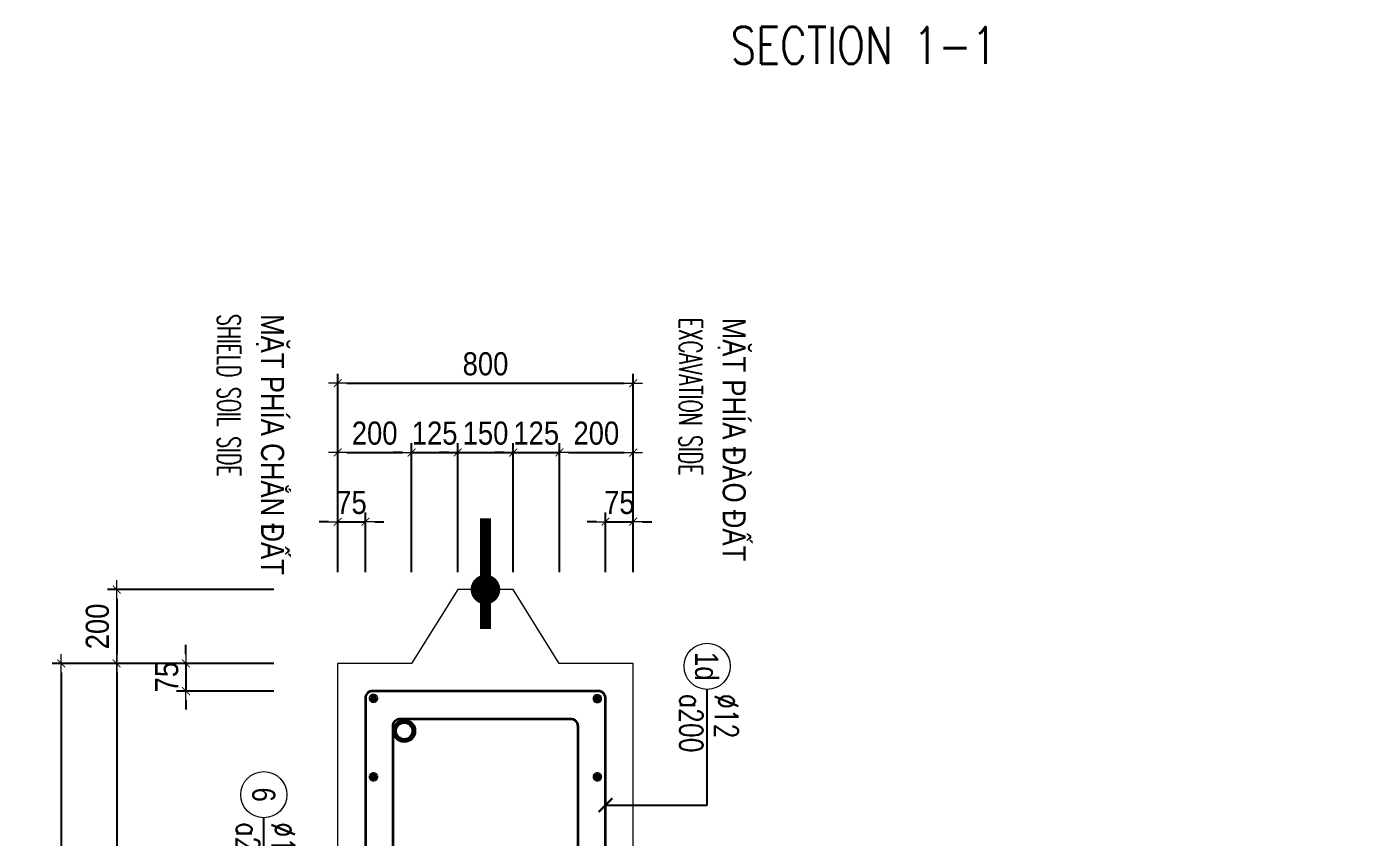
# Model space of a CAD drawing. Header units: millimetres. Extents: x -642477 to 1168880, y -27982 to 330379.
# Drawn here: x 885706 to 896630, y 77833 to 84414 of the extents above; entities that cross this region are included whole.
import ezdxf
from ezdxf.enums import TextEntityAlignment as Align

# ---------------------------------------------------------------- set-up
doc = ezdxf.new("R2010")
doc.units = ezdxf.units.MM
doc.layers.get('0').update_dxf_attribs({"lineweight": 20})
doc.layers.get('Defpoints').update_dxf_attribs({"color": 151, "lineweight": 9})
for name, color, linetype, lineweight in [('NDC_S_DIAPHGRAM WALL', 3, 'Continuous', 20), ('NDC_S_DIM', 1, 'Continuous', 15), ('NDC_S_ENG TITLE', 3, 'Continuous', 20), ('NDC_S_HATCH MATERIAL', 8, 'Continuous', 13), ('NDC_S_LEADER', 1, 'Continuous', 15), ('NDC_S_LEVEL TEXT', 7, 'Continuous', 20), ('NDC_S_REBAR', 4, 'Continuous', 35), ('NDC_S_VN TEXT', 7, 'Continuous', 20)]:
    doc.layers.add(name, color=color, linetype=linetype, lineweight=lineweight)
doc.layers.add('NDC_S_REBAR DES.', color=2, linetype='Continuous')
doc.styles.add('ARIAL', font='arial.ttf', dxfattribs={"width": 0.8})
doc.styles.add('NDC_ARIAL', font='arial.ttf', dxfattribs={"width": 0.85})
doc.styles.add('NDC_DIM', font='', dxfattribs={"width": 0.75})
doc.styles.add('NDC_EN TXT', font='romans.shx', dxfattribs={"width": 0.8})
doc.styles.get('NDC_DIM').set_extended_font_data('Dotum')
doc.dimstyles.new('A1-NDC-1-25 (x3)', dxfattribs={"dimscale": 75, "dimtxt": 2.5, "dimasz": 1, "dimexe": 1, "dimexo": 0, "dimgap": 0.8, "dimtad": 1, "dimdec": 0, "dimlfac": 0.333333, "dimdsep": 46, "dimtxsty": 'NDC_ARIAL', "dimblk": 'DIMMARK', "dimcen": 49999.938995, "dimdle": 1.5, "dimclrd": 1, "dimclre": 1, "dimclrt": 3, "dimadec": 0, "dimazin": 0, "dimtfac": 1, "dimtdec": 0, "dimtix": 1, "dimtmove": 2, "dimatfit": 3, "dimfxl": 1, "dimarcsym": 0})
doc.dimstyles.new('NDC_dim_25', dxfattribs={"dimscale": 25, "dimtxt": 2.2, "dimasz": 1.5, "dimexe": 1.5, "dimexo": 2.5, "dimgap": 1, "dimtad": 1, "dimdec": 0, "dimzin": 0, "dimdsep": 46, "dimtxsty": 'NDC_DIM', "dimblk": 'DIMMARK', "dimcen": 0.09, "dimdle": 1.2, "dimclrd": 1, "dimclre": 1, "dimclrt": 3, "dimadec": 0, "dimazin": 0, "dimtfac": 1, "dimtdec": 0, "dimtix": 1, "dimtofl": 0, "dimtmove": 0, "dimatfit": 3, "dimfxl": 6, "dimfxlon": 1, "dimtolj": 1, "dimtzin": 0, "dimarcsym": 0})

# ---------------------------------------------------------------- blocks, each defined once
blk = doc.blocks.new('DIMMARK')
at = {"layer": 'NDC_S_DIM', "color": 1}
blk.add_line((-1.5, 0), (1, 0), dxfattribs=at)
at = {"layer": 'NDC_S_DIM', "color": 2, "const_width": 0.1}
blk.add_lwpolyline([(-0.424, -0.424), (0.424, 0.424)], dxfattribs=at)
blk = doc.blocks.new('Ong sieu am')
at = {"layer": 'NDC_S_HATCH MATERIAL'}
h = blk.add_hatch(dxfattribs=at)
h.set_pattern_fill('ANSI31', color=256, scale=20)
h.set_pattern_definition([(45, (0, 0), (-1.76776695, 1.76776695), [])])
h.paths.add_polyline_path([(-7119.3, 51158.9, 1), (-7179.3, 51158.9, 1)])
h.paths.add_polyline_path([(-7171.3, 51158.9, -1), (-7127.3, 51158.9, -1)], flags=16)
at = {"layer": 'NDC_S_REBAR DES.'}
for radius in [30, 22]:
    blk.add_circle((-7149.3, 51158.9), radius, dxfattribs=at)
blk = doc.blocks.new('*U367')
blk.add_circle((-2.5, 0), 2.5)
at = {"layer": 'NDC_S_VN TEXT', "color": 3, "style": 'NDC_EN TXT', "width": 0.75}
for tag, p in [('DK1', (0.5, 0.85)), ('KC1', (0.5, -2.97))]:
    blk.add_attdef(tag, p, '', height=2.5, dxfattribs=at)
at = {"layer": 'NDC_S_VN TEXT', "color": 7, "style": 'ARIAL', "width": 0.8}
blk.add_attdef('SH2', text='', height=2.5, dxfattribs=at).set_placement((-2.5, 0), align=Align.MIDDLE)
blk = doc.blocks.new('kata_block_THEP')
at = {"layer": 'NDC_S_REBAR', "color": 0}
for p, q in [((-0.5, 0), (0.5, 0)), ((-0.35, 0.35), (0.35, -0.35)), ((0.35, 0.35), (-0.35, -0.35)), ((0, 0.5), (0, -0.5))]:
    blk.add_line(p, q, dxfattribs=at)
at = {"layer": 'NDC_S_REBAR', "color": 0, "const_width": 0.0833}
blk.add_lwpolyline([(-0.5, 0, 1), (0.5, 0, 1), (-0.5, 0, 1)], format="xyb", dxfattribs=at)
blk = doc.blocks.new('*U2713')
at = {"layer": 'NDC_S_REBAR', "ltscale": 80, "xscale": 72, "yscale": 72, "zscale": 72}
blk.add_blockref('kata_block_THEP', (0, 0), dxfattribs=at)
blk = doc.blocks.new('*U2714')
at = {"layer": 'NDC_S_LEVEL TEXT', "color": 0, "linetype": 'ByBlock', "lineweight": -2, "transparency": 16777216}
for p in [(0, 0), (600, 0), (1200, 0), (1800, 0), (2400, 0), (3000, 0), (3600, 0), (4200, 0), (4800, 0), (5400, 0), (6000, 0), (6600, 0), (7200, 0), (7800, 0), (8400, 0), (9000, 0), (9600, 0)]:
    blk.add_blockref('*U2713', p, dxfattribs=at)
blk = doc.blocks.new('*U2715')
at = {"layer": 'NDC_S_REBAR', "ltscale": 80, "xscale": 72, "yscale": 72, "zscale": 72}
blk.add_blockref('kata_block_THEP', (0, 0), dxfattribs=at)
blk = doc.blocks.new('*U2716')
at = {"layer": 'NDC_S_LEVEL TEXT', "color": 0, "linetype": 'ByBlock', "lineweight": -2, "transparency": 16777216}
for p in [(0, 0), (600, 0), (1200, 0), (1800, 0), (2400, 0), (3000, 0), (3600, 0), (4200, 0), (4800, 0), (5400, 0), (6000, 0), (6600, 0), (7200, 0), (7800, 0), (8400, 0), (9000, 0), (9600, 0)]:
    blk.add_blockref('*U2715', p, dxfattribs=at)
blk = doc.blocks.new('*D2766')
at = {"layer": 'Defpoints', "color": 0, "ltscale": 100, "transparency": 16777216}
for p in [(887710, 79244), (886997, 79019), (887710, 79019)]:
    blk.add_point(p, dxfattribs=at)
at = {"layer": 'NDC_S_DIM', "color": 1, "lineweight": -2, "ltscale": 100, "transparency": 16777216}
for p, q in [((886997, 79319), (886997, 79394)), ((887710, 79244), (886922, 79244)), ((886997, 79244), (886997, 79019)), ((887710, 79019), (886922, 79019)), ((886997, 78944), (886997, 78869))]:
    blk.add_line(p, q, dxfattribs=at)
at = {"layer": 'NDC_S_DIM', "color": 1, "lineweight": -2, "ltscale": 100, "transparency": 16777216, "xscale": 75, "yscale": 75, "zscale": 75}
for p, rotation in [((886997, 79244), 270), ((886997, 79019), 90)]:
    blk.add_blockref('DIMMARK', p, dxfattribs=dict(at, rotation=rotation))
at = {"layer": 'NDC_S_DIM', "color": 3, "ltscale": 100, "transparency": 16777216, "insert": (886842, 79132), "char_height": 187.5, "attachment_point": 5, "rotation": 90, "style": 'NDC_ARIAL'}
blk.add_mtext('75', dxfattribs=at)
blk = doc.blocks.new('*D2768')
at = {"layer": 'Defpoints', "color": 0, "ltscale": 100, "transparency": 16777216}
for p in [(887710, 79844), (886435, 79244), (887710, 79244)]:
    blk.add_point(p, dxfattribs=at)
at = {"layer": 'NDC_S_DIM', "color": 1, "lineweight": -2, "ltscale": 100, "transparency": 16777216}
for p, q in [((887710, 79844), (886360, 79844)), ((886435, 79769), (886435, 79319)), ((887710, 79244), (886360, 79244))]:
    blk.add_line(p, q, dxfattribs=at)
at = {"layer": 'NDC_S_DIM', "color": 1, "lineweight": -2, "ltscale": 100, "transparency": 16777216, "xscale": 75, "yscale": 75, "zscale": 75}
for p, rotation in [((886435, 79844), 90), ((886435, 79244), 270)]:
    blk.add_blockref('DIMMARK', p, dxfattribs=dict(at, rotation=rotation))
at = {"layer": 'NDC_S_DIM', "color": 3, "ltscale": 100, "transparency": 16777216, "insert": (886279, 79544), "char_height": 187.5, "attachment_point": 5, "rotation": 90, "style": 'NDC_ARIAL'}
blk.add_mtext('200', dxfattribs=at)
blk = doc.blocks.new('*D2769')
at = {"layer": 'Defpoints', "color": 0, "ltscale": 100, "transparency": 16777216}
for p in [(887710, 79244), (886435, 68444), (887710, 68444)]:
    blk.add_point(p, dxfattribs=at)
at = {"layer": 'NDC_S_DIM', "color": 1, "lineweight": -2, "ltscale": 100, "transparency": 16777216}
for p, q in [((887710, 79244), (886360, 79244)), ((886435, 79169), (886435, 68519)), ((887710, 68444), (886360, 68444))]:
    blk.add_line(p, q, dxfattribs=at)
at = {"layer": 'NDC_S_DIM', "color": 1, "lineweight": -2, "ltscale": 100, "transparency": 16777216, "xscale": 75, "yscale": 75, "zscale": 75}
for p, rotation in [((886435, 79244), 90), ((886435, 68444), 270)]:
    blk.add_blockref('DIMMARK', p, dxfattribs=dict(at, rotation=rotation))
at = {"layer": 'NDC_S_DIM', "color": 3, "ltscale": 100, "transparency": 16777216, "insert": (886279, 73844), "char_height": 187.5, "attachment_point": 5, "rotation": 90, "style": 'NDC_ARIAL'}
blk.add_mtext('3600', dxfattribs=at)
blk = doc.blocks.new('*D2770')
at = {"layer": 'Defpoints', "color": 0, "ltscale": 100, "transparency": 16777216}
for p in [(887710, 79244), (885985, 68444), (887710, 68444)]:
    blk.add_point(p, dxfattribs=at)
at = {"layer": 'NDC_S_DIM', "color": 1, "lineweight": -2, "ltscale": 100, "transparency": 16777216}
for p, q in [((887710, 79244), (885910, 79244)), ((885985, 79169), (885985, 68519)), ((887710, 68444), (885910, 68444))]:
    blk.add_line(p, q, dxfattribs=at)
at = {"layer": 'NDC_S_DIM', "color": 1, "lineweight": -2, "ltscale": 100, "transparency": 16777216, "xscale": 75, "yscale": 75, "zscale": 75}
for p, rotation in [((885985, 79244), 90), ((885985, 68444), 270)]:
    blk.add_blockref('DIMMARK', p, dxfattribs=dict(at, rotation=rotation))
at = {"layer": 'NDC_S_DIM', "color": 3, "ltscale": 100, "transparency": 16777216, "insert": (885829, 73844), "char_height": 187.5, "attachment_point": 5, "rotation": 90, "style": 'NDC_ARIAL'}
blk.add_mtext('3600', dxfattribs=at)
blk = doc.blocks.new('*D2771')
at = {"layer": 'Defpoints', "color": 0, "ltscale": 100, "transparency": 16777216}
for p in [(888830, 80957), (888230, 79986), (888830, 79986)]:
    blk.add_point(p, dxfattribs=at)
at = {"layer": 'NDC_S_DIM', "color": 1, "lineweight": -2, "ltscale": 100, "transparency": 16777216}
for p, q in [((888230, 79986), (888230, 81032)), ((888305, 80957), (888755, 80957)), ((888830, 79986), (888830, 81032))]:
    blk.add_line(p, q, dxfattribs=at)
at = {"layer": 'NDC_S_DIM', "color": 1, "lineweight": -2, "ltscale": 100, "transparency": 16777216, "xscale": 75, "yscale": 75, "zscale": 75, "rotation": 180}
blk.add_blockref('DIMMARK', (888230, 80957), dxfattribs=at)
at = {"layer": 'NDC_S_DIM', "color": 1, "lineweight": -2, "ltscale": 100, "transparency": 16777216, "xscale": 75, "yscale": 75, "zscale": 75}
blk.add_blockref('DIMMARK', (888830, 80957), dxfattribs=at)
at = {"layer": 'NDC_S_DIM', "color": 3, "ltscale": 100, "transparency": 16777216, "insert": (888530, 81113), "char_height": 187.5, "attachment_point": 5, "style": 'NDC_ARIAL'}
blk.add_mtext('200', dxfattribs=at)
blk = doc.blocks.new('*D2772')
at = {"layer": 'Defpoints', "color": 0, "ltscale": 100, "transparency": 16777216}
for p in [(889205, 80957), (888830, 79986), (889205, 79986)]:
    blk.add_point(p, dxfattribs=at)
at = {"layer": 'NDC_S_DIM', "color": 1, "lineweight": -2, "ltscale": 100, "transparency": 16777216}
for p, q in [((888755, 80957), (888680, 80957)), ((888830, 79986), (888830, 81032)), ((888830, 80957), (889205, 80957)), ((889205, 79986), (889205, 81032)), ((889280, 80957), (889355, 80957))]:
    blk.add_line(p, q, dxfattribs=at)
at = {"layer": 'NDC_S_DIM', "color": 1, "lineweight": -2, "ltscale": 100, "transparency": 16777216, "xscale": 75, "yscale": 75, "zscale": 75}
blk.add_blockref('DIMMARK', (888830, 80957), dxfattribs=at)
at = {"layer": 'NDC_S_DIM', "color": 1, "lineweight": -2, "ltscale": 100, "transparency": 16777216, "xscale": 75, "yscale": 75, "zscale": 75, "rotation": 180}
blk.add_blockref('DIMMARK', (889205, 80957), dxfattribs=at)
at = {"layer": 'NDC_S_DIM', "color": 3, "ltscale": 100, "transparency": 16777216, "insert": (889017, 81113), "char_height": 187.5, "attachment_point": 5, "style": 'NDC_ARIAL'}
blk.add_mtext('125', dxfattribs=at)
blk = doc.blocks.new('*D2773')
at = {"layer": 'Defpoints', "color": 0, "ltscale": 100, "transparency": 16777216}
for p in [(889655, 80957), (889205, 79986), (889655, 79986)]:
    blk.add_point(p, dxfattribs=at)
at = {"layer": 'NDC_S_DIM', "color": 1, "lineweight": -2, "ltscale": 100, "transparency": 16777216}
for p, q in [((889130, 80957), (889055, 80957)), ((889205, 79986), (889205, 81032)), ((889205, 80957), (889655, 80957)), ((889655, 79986), (889655, 81032)), ((889730, 80957), (889805, 80957))]:
    blk.add_line(p, q, dxfattribs=at)
at = {"layer": 'NDC_S_DIM', "color": 1, "lineweight": -2, "ltscale": 100, "transparency": 16777216, "xscale": 75, "yscale": 75, "zscale": 75}
blk.add_blockref('DIMMARK', (889205, 80957), dxfattribs=at)
at = {"layer": 'NDC_S_DIM', "color": 1, "lineweight": -2, "ltscale": 100, "transparency": 16777216, "xscale": 75, "yscale": 75, "zscale": 75, "rotation": 180}
blk.add_blockref('DIMMARK', (889655, 80957), dxfattribs=at)
at = {"layer": 'NDC_S_DIM', "color": 3, "ltscale": 100, "transparency": 16777216, "insert": (889430, 81113), "char_height": 187.5, "attachment_point": 5, "style": 'NDC_ARIAL'}
blk.add_mtext('150', dxfattribs=at)
blk = doc.blocks.new('*D2774')
at = {"layer": 'Defpoints', "color": 0, "ltscale": 100, "transparency": 16777216}
for p in [(890030, 80957), (889655, 79986), (890030, 79986)]:
    blk.add_point(p, dxfattribs=at)
at = {"layer": 'NDC_S_DIM', "color": 1, "lineweight": -2, "ltscale": 100, "transparency": 16777216}
for p, q in [((889580, 80957), (889505, 80957)), ((889655, 79986), (889655, 81032)), ((889655, 80957), (890030, 80957)), ((890030, 79986), (890030, 81032)), ((890105, 80957), (890180, 80957))]:
    blk.add_line(p, q, dxfattribs=at)
at = {"layer": 'NDC_S_DIM', "color": 1, "lineweight": -2, "ltscale": 100, "transparency": 16777216, "xscale": 75, "yscale": 75, "zscale": 75}
blk.add_blockref('DIMMARK', (889655, 80957), dxfattribs=at)
at = {"layer": 'NDC_S_DIM', "color": 1, "lineweight": -2, "ltscale": 100, "transparency": 16777216, "xscale": 75, "yscale": 75, "zscale": 75, "rotation": 180}
blk.add_blockref('DIMMARK', (890030, 80957), dxfattribs=at)
at = {"layer": 'NDC_S_DIM', "color": 3, "ltscale": 100, "transparency": 16777216, "insert": (889842, 81113), "char_height": 187.5, "attachment_point": 5, "style": 'NDC_ARIAL'}
blk.add_mtext('125', dxfattribs=at)
blk = doc.blocks.new('*D2775')
at = {"layer": 'Defpoints', "color": 0, "ltscale": 100, "transparency": 16777216}
for p in [(890630, 80957), (890030, 79986), (890630, 79986)]:
    blk.add_point(p, dxfattribs=at)
at = {"layer": 'NDC_S_DIM', "color": 1, "lineweight": -2, "ltscale": 100, "transparency": 16777216}
for p, q in [((890030, 79986), (890030, 81032)), ((890105, 80957), (890555, 80957)), ((890630, 79986), (890630, 81032))]:
    blk.add_line(p, q, dxfattribs=at)
at = {"layer": 'NDC_S_DIM', "color": 1, "lineweight": -2, "ltscale": 100, "transparency": 16777216, "xscale": 75, "yscale": 75, "zscale": 75, "rotation": 180}
blk.add_blockref('DIMMARK', (890030, 80957), dxfattribs=at)
at = {"layer": 'NDC_S_DIM', "color": 1, "lineweight": -2, "ltscale": 100, "transparency": 16777216, "xscale": 75, "yscale": 75, "zscale": 75}
blk.add_blockref('DIMMARK', (890630, 80957), dxfattribs=at)
at = {"layer": 'NDC_S_DIM', "color": 3, "ltscale": 100, "transparency": 16777216, "insert": (890330, 81113), "char_height": 187.5, "attachment_point": 5, "style": 'NDC_ARIAL'}
blk.add_mtext('200', dxfattribs=at)
blk = doc.blocks.new('*D2776')
at = {"layer": 'Defpoints', "color": 0, "ltscale": 100, "transparency": 16777216}
for p in [(890630, 81520), (888230, 79986), (890630, 79986)]:
    blk.add_point(p, dxfattribs=at)
at = {"layer": 'NDC_S_DIM', "color": 1, "lineweight": -2, "ltscale": 100, "transparency": 16777216}
for p, q in [((888230, 79986), (888230, 81595)), ((888305, 81520), (890555, 81520)), ((890630, 79986), (890630, 81595))]:
    blk.add_line(p, q, dxfattribs=at)
at = {"layer": 'NDC_S_DIM', "color": 1, "lineweight": -2, "ltscale": 100, "transparency": 16777216, "xscale": 75, "yscale": 75, "zscale": 75, "rotation": 180}
blk.add_blockref('DIMMARK', (888230, 81520), dxfattribs=at)
at = {"layer": 'NDC_S_DIM', "color": 1, "lineweight": -2, "ltscale": 100, "transparency": 16777216, "xscale": 75, "yscale": 75, "zscale": 75}
blk.add_blockref('DIMMARK', (890630, 81520), dxfattribs=at)
at = {"layer": 'NDC_S_DIM', "color": 3, "ltscale": 100, "transparency": 16777216, "insert": (889430, 81676), "char_height": 187.5, "attachment_point": 5, "style": 'NDC_ARIAL'}
blk.add_mtext('800', dxfattribs=at)
blk = doc.blocks.new('*D2777')
at = {"layer": 'Defpoints', "color": 0, "ltscale": 100, "transparency": 16777216}
for p in [(888455, 80395), (888230, 79986), (888455, 79986)]:
    blk.add_point(p, dxfattribs=at)
at = {"layer": 'NDC_S_DIM', "color": 1, "lineweight": -2, "ltscale": 100, "transparency": 16777216}
for p, q in [((888230, 79986), (888230, 80470)), ((888455, 79986), (888455, 80470)), ((888155, 80395), (888080, 80395)), ((888230, 80395), (888455, 80395)), ((888530, 80395), (888605, 80395))]:
    blk.add_line(p, q, dxfattribs=at)
at = {"layer": 'NDC_S_DIM', "color": 1, "lineweight": -2, "ltscale": 100, "transparency": 16777216, "xscale": 75, "yscale": 75, "zscale": 75}
blk.add_blockref('DIMMARK', (888230, 80395), dxfattribs=at)
at = {"layer": 'NDC_S_DIM', "color": 1, "lineweight": -2, "ltscale": 100, "transparency": 16777216, "xscale": 75, "yscale": 75, "zscale": 75, "rotation": 180}
blk.add_blockref('DIMMARK', (888455, 80395), dxfattribs=at)
at = {"layer": 'NDC_S_DIM', "color": 3, "ltscale": 100, "transparency": 16777216, "insert": (888342, 80550), "char_height": 187.5, "attachment_point": 5, "style": 'NDC_ARIAL'}
blk.add_mtext('75', dxfattribs=at)
blk = doc.blocks.new('*D2778')
at = {"layer": 'Defpoints', "color": 0, "ltscale": 100, "transparency": 16777216}
for p in [(890630, 80395), (890405, 79986), (890630, 79986)]:
    blk.add_point(p, dxfattribs=at)
at = {"layer": 'NDC_S_DIM', "color": 1, "lineweight": -2, "ltscale": 100, "transparency": 16777216}
for p, q in [((890405, 79986), (890405, 80470)), ((890630, 79986), (890630, 80470)), ((890330, 80395), (890255, 80395)), ((890405, 80395), (890630, 80395)), ((890705, 80395), (890780, 80395))]:
    blk.add_line(p, q, dxfattribs=at)
at = {"layer": 'NDC_S_DIM', "color": 1, "lineweight": -2, "ltscale": 100, "transparency": 16777216, "xscale": 75, "yscale": 75, "zscale": 75}
blk.add_blockref('DIMMARK', (890405, 80395), dxfattribs=at)
at = {"layer": 'NDC_S_DIM', "color": 1, "lineweight": -2, "ltscale": 100, "transparency": 16777216, "xscale": 75, "yscale": 75, "zscale": 75, "rotation": 180}
blk.add_blockref('DIMMARK', (890630, 80395), dxfattribs=at)
at = {"layer": 'NDC_S_DIM', "color": 3, "ltscale": 100, "transparency": 16777216, "insert": (890517, 80550), "char_height": 187.5, "attachment_point": 5, "style": 'NDC_ARIAL'}
blk.add_mtext('75', dxfattribs=at)
blk = doc.blocks.new('*D2792')
at = {"layer": 'Defpoints', "color": 0, "ltscale": 100, "transparency": 16777216}
for p in [(890630, 79244), (890986, 71050), (890630, 70844), (890630, 70844), (896630, 70844)]:
    blk.add_point(p, dxfattribs=at)
at = {"layer": 'NDC_S_DIM', "color": 1, "lineweight": -2, "ltscale": 100, "transparency": 16777216}
blk.add_arc((890630, 70844), 412, 10.4395, 79.5605, dxfattribs=at)
at = {"layer": 'NDC_S_DIM', "color": 1, "lineweight": -2, "ltscale": 100, "transparency": 16777216, "xscale": 75, "yscale": 75, "zscale": 75}
for p, rotation in [((890630, 71256), 174.7802612285094), ((891042, 70844), 275.2197384819862)]:
    blk.add_blockref('DIMMARK', p, dxfattribs=dict(at, rotation=rotation))
at = {"layer": 'NDC_S_DIM', "color": 3, "ltscale": 100, "transparency": 16777216, "insert": (891031, 71246), "char_height": 187.5, "attachment_point": 5, "rotation": 315, "style": 'NDC_ARIAL'}
blk.add_mtext('90°', dxfattribs=at)

msp = doc.modelspace()

# ---------------------------------------------------------------- linework, layer by layer
at = {"layer": 'NDC_S_DIAPHGRAM WALL', "ltscale": 50, "const_width": 90}
msp.add_lwpolyline([(889429.5, 79522), (889429.5, 80422)], dxfattribs=at)
at = {"layer": 'NDC_S_DIAPHGRAM WALL', "ltscale": 50, "const_width": 120}
msp.add_lwpolyline([(889429.5, 79784.1, -1), (889429.5, 79904.1, -1)], format="xyb", close=True, dxfattribs=at)
at = {"layer": 'NDC_S_DIAPHGRAM WALL', "ltscale": 0.01}
msp.add_lwpolyline([(890629.5, 79244.1), (890029.5, 79244.1), (889654.5, 79844.1), (889204.5, 79844.1), (888829.5, 79244.1), (888229.5, 79244.1)], dxfattribs=at)
msp.add_lwpolyline([(888229.5, 79244.1), (888229.5, 68444.1), (896629.5, 68444.1), (896629.5, 69044.1), (896029.5, 69419.1), (896029.5, 69869.1), (896629.5, 70244.1), (896629.5, 70844.1), (890629.5, 70844.1), (890629.5, 79244.1), (890029.5, 79244.1), (889654.5, 79844.1), (889204.5, 79844.1), (888829.5, 79244.1)], close=True, dxfattribs=at)
at = {"layer": 'NDC_S_REBAR'}
for points in [[(890404.5, 78959.1, 0.4142136), (890344.5, 79019.1), (888514.5, 79019.1, 0.4142136), (888454.5, 78959.1), (888454.5, 78959.1), (888454.5, 68729.1, 0.4142136), (888514.5, 68669.1), (890344.5, 68669.1, 0.4142136), (890404.5, 68729.1)], [(890179.5, 78734.1), (890179.5, 68954.1, -0.4142136), (890119.5, 68894.1), (888739.5, 68894.1, -0.4142136), (888679.5, 68954.1), (888679.5, 78734.1, -0.4142136), (888739.5, 78794.1), (890119.5, 78794.1, -0.4142136)]]:
    msp.add_lwpolyline(points, format="xyb", close=True, dxfattribs=at)

# ---------------------------------------------------------------- block references
at = {"layer": 'NDC_S_DIM', "ltscale": 80, "xscale": 75, "yscale": 75, "zscale": 75, "rotation": 270}
for p, values in [((891229.5, 79032.7), {'SH2': '1d', 'DK1': '%%c12', 'KC1': 'a200'}), ((887629.5, 77989.8), {'SH2': '6', 'DK1': '%%C18', 'KC1': 'a2000'})]:
    msp.add_blockref('*U367', p, dxfattribs=at).add_auto_attribs(values)
at = {"layer": 'NDC_S_LEADER', "xscale": 3, "yscale": 3, "zscale": 3, "rotation": 270}
msp.add_blockref('Ong sieu am', (735292.9, 57247.3), dxfattribs=at)
at = {"layer": 'NDC_S_LEVEL TEXT', "rotation": 90.00000000000001}
msp.add_blockref('*U2714', (888520.5, 68721.9), dxfattribs=at)
at = {"layer": 'NDC_S_LEVEL TEXT', "extrusion": (0, 0, -1), "zscale": -1, "rotation": 90.00000000000001}
msp.add_blockref('*U2716', (-890338.5, 68721.9), dxfattribs=at)
at = {"layer": 'NDC_S_REBAR', "ltscale": 80, "xscale": -72.00000000000001, "yscale": 72.00000000000001, "zscale": 72.00000000000001, "rotation": 180}
for p in [(888520.5, 78959.6), (890338.5, 78957.4)]:
    msp.add_blockref('kata_block_THEP', p, dxfattribs=at)

# ---------------------------------------------------------------- texts
at = {"layer": 'NDC_S_ENG TITLE', "style": 'NDC_EN TXT', "width": 0.8}
msp.add_text('SECTION 1-1', height=300, dxfattribs=at).set_placement((892501.7, 84264), align=Align.MIDDLE)
at = {"layer": 'NDC_S_ENG TITLE', "style": 'NDC_EN TXT', "width": 0.6}
for s, p in [('SHIELD SOIL SIDE', (887346.6, 82080.7)), ('EXCAVATION SIDE', (891095.1, 82051.6))]:
    msp.add_text(s, height=187.5, rotation=270, dxfattribs=at).set_placement(p, align=Align.MIDDLE_LEFT)
at = {"layer": 'NDC_S_LEVEL TEXT', "style": 'NDC_ARIAL', "width": 0.8}
for s, p in [('MẶT PHÍA CHẮN ĐẤT', (887701.3, 82080.7)), ('MẶT PHÍA ĐÀO ĐẤT', (891449.8, 82051.6))]:
    msp.add_text(s, height=187.5, rotation=270, dxfattribs=at).set_placement(p, align=Align.MIDDLE_LEFT)

# ---------------------------------------------------------------- dimensions: what is measured, and where the dimension line sits
at = {"layer": 'NDC_S_DIM', "ltscale": 100}
for base, p1, p2, picture, middle in [((890629.5, 81520), (888229.5, 79986), (890629.5, 79986), '*D2776', (889429.5, 81675.7)), ((888829.5, 80957.5), (888229.5, 79986), (888829.5, 79986), '*D2771', (888529.5, 81113.2)), ((889204.5, 80957.5), (888829.5, 79986), (889204.5, 79986), '*D2772', (889017, 81113.2)), ((889654.5, 80957.5), (889204.5, 79986), (889654.5, 79986), '*D2773', (889429.5, 81113.2)), ((890029.5, 80957.5), (889654.5, 79986), (890029.5, 79986), '*D2774', (889842, 81113.2)), ((890629.5, 80957.5), (890029.5, 79986), (890629.5, 79986), '*D2775', (890329.5, 81113.2)), ((888454.5, 80395), (888229.5, 79986), (888454.5, 79986), '*D2777', (888342, 80550.3)), ((890629.5, 80395), (890404.5, 79986), (890629.5, 79986), '*D2778', (890517, 80550.3))]:
    dim = msp.add_linear_dim(base=base, p1=p1, p2=p2, dimstyle='A1-NDC-1-25 (x3)', dxfattribs=at)
    dim.commit()
    dim.dimension.update_dxf_attribs({"geometry": picture, "text_midpoint": middle})
for base, p1, p2, picture, middle in [((886434.8, 79244.1), (887709.5, 79844.1), (887709.5, 79244.1), '*D2768', (886279.1, 79544.1)), ((885984.8, 68444.1), (887709.5, 79244.1), (887709.5, 68444.1), '*D2770', (885829, 73844.1)), ((886434.8, 68444.1), (887709.5, 79244.1), (887709.5, 68444.1), '*D2769', (886279, 73844.1)), ((886997.3, 79019.1), (887709.5, 79244.1), (887709.5, 79019.1), '*D2766', (886842, 79131.6))]:
    dim = msp.add_linear_dim(base=base, p1=p1, p2=p2, angle=270, dimstyle='A1-NDC-1-25 (x3)', dxfattribs=at)
    dim.commit()
    dim.dimension.update_dxf_attribs({"geometry": picture, "text_midpoint": middle})
dim = msp.add_angular_dim_2l(base=(890986.5, 71050.2), line1=((896629.5, 70844.1), (890629.5, 70844.1)), line2=((890629.5, 70844.1), (890629.5, 79244.1)), dimstyle='A1-NDC-1-25 (x3)', dxfattribs=at)
dim.commit()
dim.dimension.update_dxf_attribs({"geometry": '*D2792', "text_midpoint": (891031.1, 71245.7)})

# ---------------------------------------------------------------- leaders
at = {"layer": 'NDC_S_LEADER'}
for points in [[(890404.5, 78091.4), (891229.5, 78091.4), (891229.5, 79032.7)], [(888679.5, 76984), (887629.5, 76984), (887629.5, 77989.8)]]:
    msp.add_leader(points, dimstyle='NDC_dim_25', override={"dimasz": 4.5, "dimldrblk": 'ArchTick'}, dxfattribs=at)

doc.saveas('drawing.dxf')
